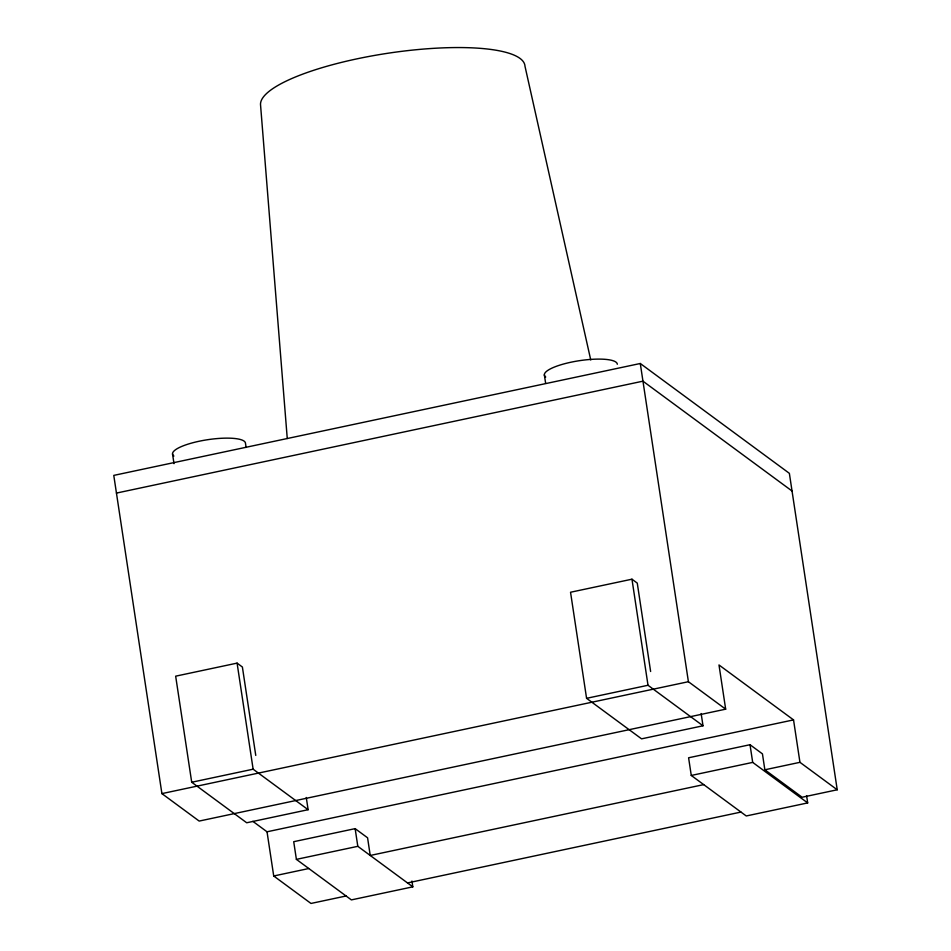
<?xml version="1.0" encoding="UTF-8"?>
<svg xmlns="http://www.w3.org/2000/svg" width="951" height="951" viewBox="0 0 951 951"><rect width="100%" height="100%" fill="white"/><g stroke="black" fill="none" stroke-linecap="round" stroke-linejoin="round"><path stroke-width="1.43" d="M837.225 789.782L789.366 473.336L640.285 363.496L113.775 475.393L161.908 793.61L199.175 821.07L725.672 709.173L718.992 664.975L793.538 719.895L799.946 762.322L837.225 789.782L802.121 797.247L764.854 769.787L762.44 753.87L750.018 744.716L688.595 757.781L691.27 775.457L746.262 815.97L807.684 802.917L806.591 795.654M116.45 493.082L642.947 381.173L792.04 491.013M255.76 755.415L242.386 667.02L237.084 663.12L175.662 676.173L191.71 782.245L246.701 822.77L308.124 809.705L306.27 797.473M650.627 671.489L637.265 583.106L631.963 579.195L570.541 592.247L586.577 698.319L641.568 738.844L703.003 725.791L701.149 713.547M191.71 782.245L253.132 769.193L308.124 809.705M586.577 698.319L648.011 685.267L703.003 725.791M161.908 793.61L688.405 681.712L725.672 709.173M252.835 821.331L267.029 831.792L793.538 719.895M703.692 784.611L370.236 855.472L367.573 837.795L355.139 828.642L293.716 841.694L296.391 859.371L351.383 899.896L412.817 886.843L411.938 881.03M296.391 859.371L357.814 846.319L412.817 886.843M691.27 775.457L752.693 762.393L807.684 802.917M764.854 769.787L799.946 762.322M267.029 831.792L273.722 875.99L308.813 868.525M346.093 895.985L310.989 903.45L273.722 875.99M407.515 882.932L740.96 812.071M590.749 359.965L524.976 66.19A133.651 32.56 -8.6 0 0 390.885 52.804A133.651 32.56 -8.6 0 0 260.526 104.693L287.261 438.518M750.018 744.716L752.693 762.393M640.285 363.496L688.405 681.712M631.963 579.195L648.011 685.267M544.352 374.86L545.624 383.241M355.139 828.642L357.814 846.319M246.107 447.457L245.477 443.273A36.875 8.987 -8.6 0 0 203.728 440.349A36.875 8.987 -8.6 0 0 173.902 456.04M237.084 663.12L253.132 769.193M172.523 453.889L173.997 463.66M545.731 377.012A36.875 8.987 -8.6 0 1 575.557 361.321A36.875 8.987 -8.6 0 1 617.306 364.245"/></g></svg>
